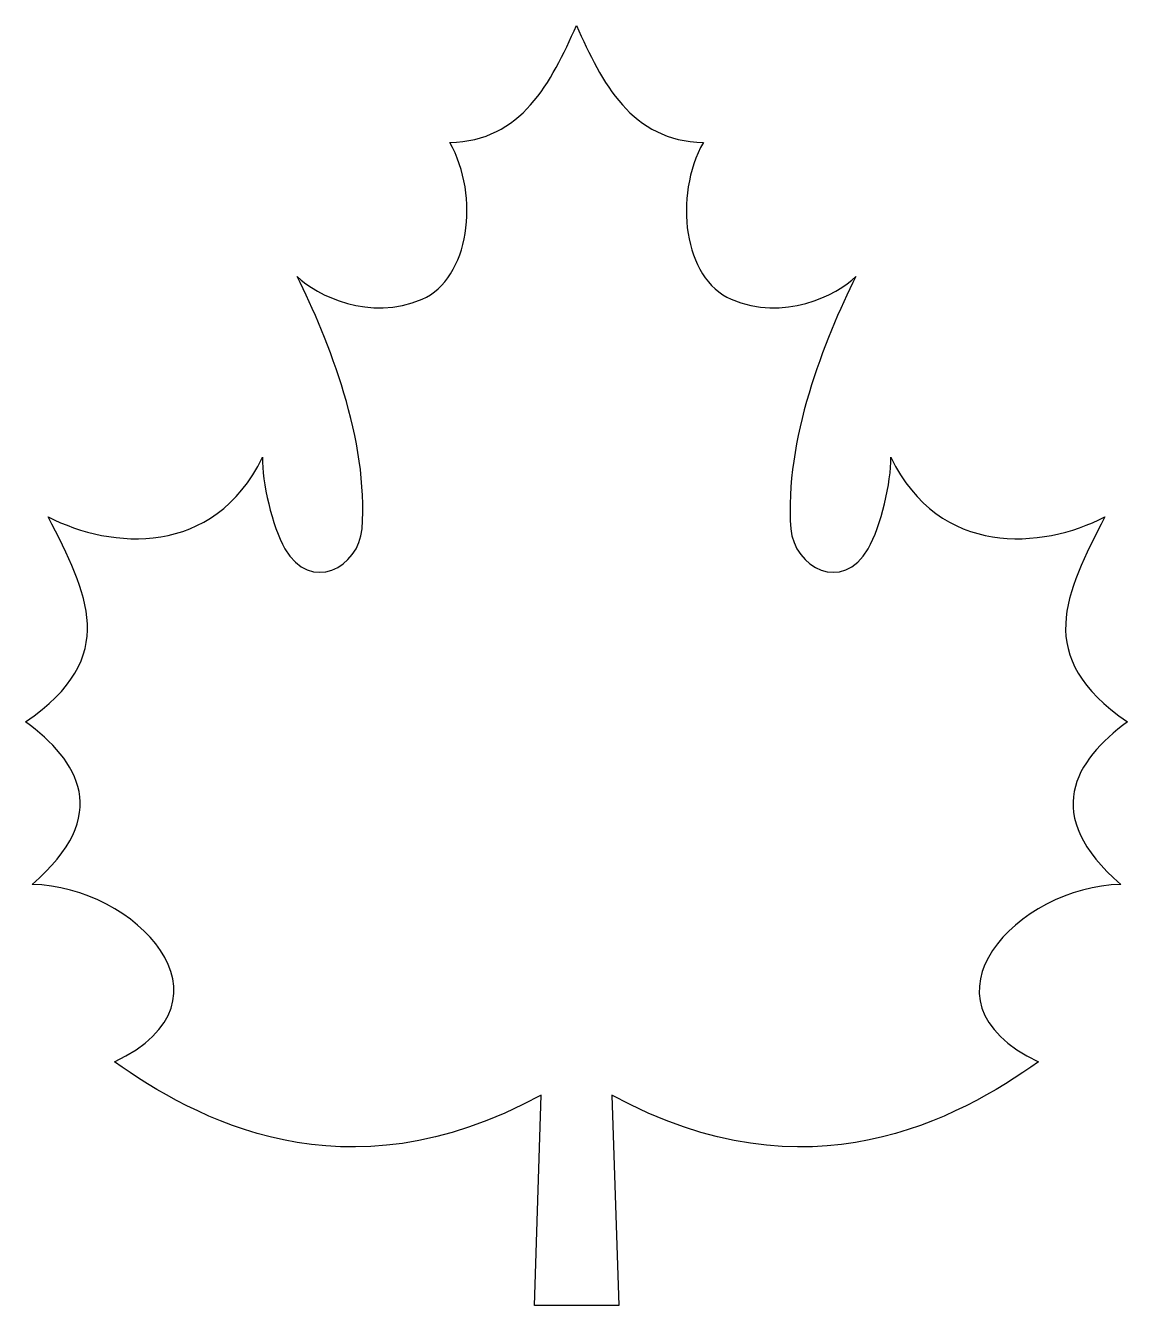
# Model space of a CAD drawing. Header units: centimetres. Extents: x -8.9 to 8.9, y -10.3 to 10.3.
import ezdxf

# ---------------------------------------------------------------- set-up
doc = ezdxf.new("R2010")
doc.units = ezdxf.units.CM
doc.header["$MEASUREMENT"] = 0
doc.layers.add('Camada 1', color=7, linetype='Continuous')

msp = doc.modelspace()

# ---------------------------------------------------------------- linework, layer by layer
at = {"layer": 'Camada 1'}
msp.add_open_spline([(0.68225, -10.32562), (0.68225, -10.32562), (0.57036, -6.93186), (0.57036, -6.93186), (0.57036, -6.93186), (3.75068, -8.6765), (6.17238, -7.29381), (7.45344, -6.39708), (7.45344, -6.39708), (5.35093, -5.39053), (7.13827, -3.56453), (8.78128, -3.53201), (8.78128, -3.53201), (7.48395, -2.40957), (8.04116, -1.5352), (8.88902, -0.90888), (8.88902, -0.90888), (7.34973, 0.1444), (7.89477, 1.15294), (8.52305, 2.39738), (8.52305, 2.39738), (7.50631, 1.87483), (5.85928, 1.74264), (5.07029, 3.35917), (5.07029, 3.35917), (5.08249, 2.96269), (4.91175, 2.24694), (4.70834, 1.88496), (4.70834, 1.88496), (4.29358, 1.16106), (3.51068, 1.584), (3.45781, 2.20627), (3.45781, 2.20627), (3.34801, 3.62557), (4.00076, 5.26451), (4.50905, 6.2771), (4.50905, 6.2771), (4.19996, 5.97214), (3.33377, 5.54508), (2.49599, 5.90906), (2.49599, 5.90906), (1.72735, 6.24254), (1.56063, 7.56832), (2.04662, 8.44065), (2.04662, 8.44065), (0.88352, 8.45893), (0.4087, 9.41264), (-0.00201, 10.32562), (-0.00201, 10.32562), (-0.40465, 9.41265), (-0.88657, 8.45893), (-2.04356, 8.44065), (-2.04356, 8.44065), (-1.55247, 7.56835), (-1.72836, 6.24254), (-2.49195, 5.90906), (-2.49195, 5.90906), (-3.33277, 5.54507), (-4.19391, 5.97211), (-4.50805, 6.2771), (-4.50805, 6.2771), (-3.9987, 5.26451), (-3.35002, 3.62555), (-3.46083, 2.20627), (-3.46083, 2.20627), (-3.50761, 1.58402), (-4.29353, 1.16109), (-4.7063, 1.88496), (-4.7063, 1.88496), (-4.90966, 2.24694), (-5.07738, 2.96269), (-5.06515, 3.35917), (-5.06515, 3.35917), (-5.85718, 1.74265), (-7.50223, 1.8748), (-8.52296, 2.39738), (-8.52296, 2.39738), (-7.89265, 1.15291), (-7.3487, 0.14437), (-8.88899, -0.90891), (-8.88899, -0.90891), (-8.03698, -1.53523), (-7.47786, -2.4096), (-8.78326, -3.53204), (-8.78326, -3.53204), (-7.13414, -3.56456), (-5.34783, -5.39055), (-7.45545, -6.39711), (-7.45545, -6.39711), (-6.17542, -7.29384), (-3.75057, -8.67652), (-0.57033, -6.93189), (-0.57033, -6.93189), (-0.57033, -6.93189), (-0.67815, -10.32565), (-0.67815, -10.32565), (-0.67815, -10.32565), (-0.67815, -10.32565), (0.68225, -10.32564), (0.68225, -10.32564), (0.68225, -10.32564), (0.68225, -10.32564), (0.68225, -10.32562), (0.68225, -10.32562)], degree=3, knots=[0, 0, 0, 0, 0.03703704, 0.03703704, 0.03703704, 0.03703704, 0.07407407, 0.07407407, 0.07407407, 0.07407407, 0.11111111, 0.11111111, 0.11111111, 0.11111111, 0.14814815, 0.14814815, 0.14814815, 0.14814815, 0.18518519, 0.18518519, 0.18518519, 0.18518519, 0.22222222, 0.22222222, 0.22222222, 0.22222222, 0.25925926, 0.25925926, 0.25925926, 0.25925926, 0.2962963, 0.2962963, 0.2962963, 0.2962963, 0.33333333, 0.33333333, 0.33333333, 0.33333333, 0.37037037, 0.37037037, 0.37037037, 0.37037037, 0.40740741, 0.40740741, 0.40740741, 0.40740741, 0.44444444, 0.44444444, 0.44444444, 0.44444444, 0.48148148, 0.48148148, 0.48148148, 0.48148148, 0.51851852, 0.51851852, 0.51851852, 0.51851852, 0.55555556, 0.55555556, 0.55555556, 0.55555556, 0.59259259, 0.59259259, 0.59259259, 0.59259259, 0.62962963, 0.62962963, 0.62962963, 0.62962963, 0.66666667, 0.66666667, 0.66666667, 0.66666667, 0.7037037, 0.7037037, 0.7037037, 0.7037037, 0.74074074, 0.74074074, 0.74074074, 0.74074074, 0.77777778, 0.77777778, 0.77777778, 0.77777778, 0.81481481, 0.81481481, 0.81481481, 0.81481481, 0.85185185, 0.85185185, 0.85185185, 0.85185185, 0.88888889, 0.88888889, 0.88888889, 0.88888889, 0.92592593, 0.92592593, 0.92592593, 0.92592593, 1, 1, 1, 1], dxfattribs=at)

doc.saveas('drawing.dxf')
